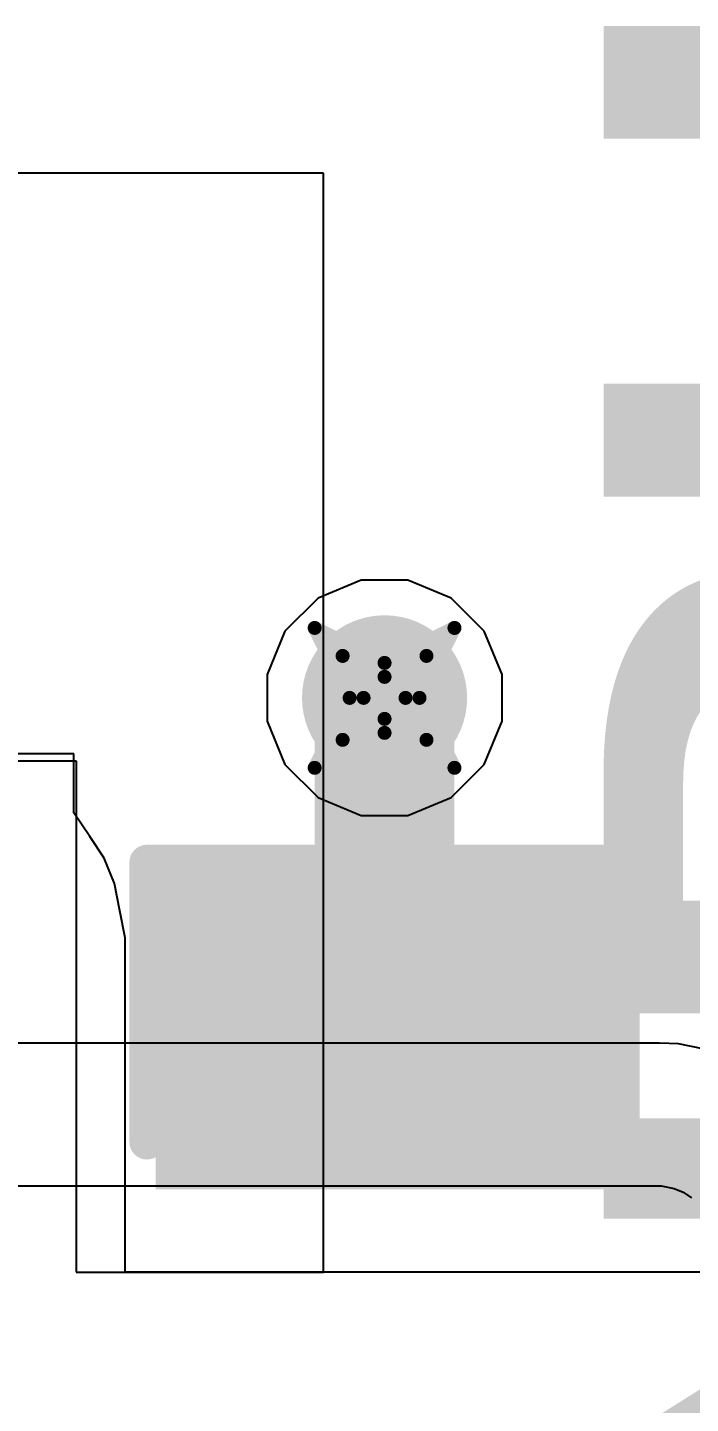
# Model space of a CAD drawing. Header units: inches. Extents: x -2 to 5376, y -4 to 5426.
# Drawn here: x 126.337 to 128.747, y 11.979 to 16.976 of the extents above; entities that cross this region are included whole.
import ezdxf

# ---------------------------------------------------------------- set-up
doc = ezdxf.new("R2010")
doc.units = ezdxf.units.IN
for name, color, linetype in [('Bottom Layer', 5, 'Continuous'), ('Drill Drawing', 1, 'Continuous'), ('Layer 1', 16, 'Continuous'), ('Layer 2', 76, 'Continuous'), ('Top Layer', 1, 'Continuous'), ('Top Overlay', 2, 'Continuous'), ('Top Paste', 8, 'Continuous'), ('Top Solder', 216, 'Continuous'), ('Via Holes', 16, 'Continuous')]:
    doc.layers.add(name, color=color, linetype=linetype)
doc.styles.add('Arial Black_Bold', font='', dxfattribs={"height": 0.2})
doc.styles.get('Arial Black_Bold').set_extended_font_data('Arial Black', bold=True)

# ---------------------------------------------------------------- blocks, each defined once
blk = doc.blocks.new('C___0805_283')
at = {"layer": 'Top Layer'}
for points in [[(-1.524, 0.762), (-0.508, 0.762), (-0.508, -0.762), (-1.524, -0.762)], [(0.508, 0.762), (1.524, 0.762), (1.524, -0.762), (0.508, -0.762)]]:
    blk.add_hatch(color=1, dxfattribs=at).paths.add_polyline_path(points)
at = {"layer": 'Top Paste'}
for points in [[(-1.524, 0.762), (-0.508, 0.762), (-0.508, -0.762), (-1.524, -0.762)], [(0.508, 0.762), (1.524, 0.762), (1.524, -0.762), (0.508, -0.762)]]:
    blk.add_hatch(color=8, dxfattribs=at).paths.add_polyline_path(points)
at = {"layer": 'Top Solder'}
for points in [[(-1.594, 0.832), (-0.438, 0.832), (-0.438, -0.832), (-1.594, -0.832)], [(0.438, 0.832), (1.594, 0.832), (1.594, -0.832), (0.438, -0.832)]]:
    blk.add_hatch(color=216, dxfattribs=at).paths.add_polyline_path(points)
at = {"layer": 'Top Overlay'}
for points in [[(-1.6256, -0.8636, 0.127, 0.127, 0), (-1.6256, 0.8636, 0.127, 0.127, 0)], [(-0.6096, 0.8636, 0.127, 0.127, 0), (-1.6256, 0.8636, 0.127, 0.127, 0)], [(1.6256, 0.8636, 0.127, 0.127, 0), (0.6096, 0.8636, 0.127, 0.127, 0)], [(1.6256, -0.8636, 0.127, 0.127, 0), (1.6256, 0.8636, 0.127, 0.127, 0)], [(-0.6096, -0.8636, 0.127, 0.127, 0), (-1.6256, -0.8636, 0.127, 0.127, 0)], [(1.6256, -0.8636, 0.127, 0.127, 0), (0.6096, -0.8636, 0.127, 0.127, 0)]]:
    blk.add_lwpolyline(points, format="xyseb", dxfattribs=at)
for points in [[(-1.6574, 0.8636, 0.0635, 0.0635, 1), (-1.5938, 0.8636, 0.0635, 0.0635, 1)], [(-1.6574, 0.8636, 0.0635, 0.0635, 1), (-1.5938, 0.8636, 0.0635, 0.0635, 1)], [(-0.6413, 0.8636, 0.0635, 0.0635, 1), (-0.5778, 0.8636, 0.0635, 0.0635, 1)], [(0.5778, 0.8636, 0.0635, 0.0635, 1), (0.6413, 0.8636, 0.0635, 0.0635, 1)], [(1.5938, 0.8636, 0.0635, 0.0635, 1), (1.6574, 0.8636, 0.0635, 0.0635, 1)], [(1.5938, 0.8636, 0.0635, 0.0635, 1), (1.6574, 0.8636, 0.0635, 0.0635, 1)], [(-1.6574, -0.8636, 0.0635, 0.0635, 1), (-1.5938, -0.8636, 0.0635, 0.0635, 1)], [(-1.6574, -0.8636, 0.0635, 0.0635, 1), (-1.5938, -0.8636, 0.0635, 0.0635, 1)], [(-0.6413, -0.8636, 0.0635, 0.0635, 1), (-0.5778, -0.8636, 0.0635, 0.0635, 1)], [(0.5778, -0.8636, 0.0635, 0.0635, 1), (0.6413, -0.8636, 0.0635, 0.0635, 1)], [(1.5938, -0.8636, 0.0635, 0.0635, 1), (1.6574, -0.8636, 0.0635, 0.0635, 1)], [(1.5938, -0.8636, 0.0635, 0.0635, 1), (1.6574, -0.8636, 0.0635, 0.0635, 1)]]:
    blk.add_lwpolyline(points, format="xyseb", close=True, dxfattribs=at)

msp = doc.modelspace()

# ---------------------------------------------------------------- hatches: boundary and pattern name
at = {"layer": 'Bottom Layer'}
h = msp.add_hatch(color=5, dxfattribs=at)
edge = h.paths.add_edge_path()
edge.add_arc((127.635, 14.5415), 0.3, 0, 360)
at = {"layer": 'Layer 1'}
h = msp.add_hatch(color=16, dxfattribs=at)
edge = h.paths.add_edge_path()
edge.add_arc((127.635, 14.5415), 0.3, 0, 360)
at = {"layer": 'Layer 2'}
h = msp.add_hatch(color=76, dxfattribs=at)
edge = h.paths.add_edge_path()
edge.add_arc((127.635, 14.5415), 0.3, 0, 360)
at = {"layer": 'Top Layer'}
h = msp.add_hatch(color=1, dxfattribs=at)
edge = h.paths.add_edge_path()
edge.add_arc((127.635, 14.5415), 0.3, 0, 360)
at = {"layer": 'Via Holes'}
h = msp.add_hatch(color=7, dxfattribs=at)
edge = h.paths.add_edge_path()
edge.add_arc((127.635, 14.5415), 0.15, 0, 360)

# ---------------------------------------------------------------- linework, layer by layer
at = {"layer": 'Bottom Layer'}
for p, q in [((127.5501, 14.9685), (127.3931, 14.9035)), ((127.7199, 14.9685), (127.5501, 14.9685)), ((127.8769, 14.9035), (127.7199, 14.9685)), ((127.3931, 14.9035), (127.273, 14.7834)), ((127.997, 14.7834), (127.8769, 14.9035)), ((127.273, 14.7834), (127.208, 14.6264)), ((128.062, 14.6264), (127.997, 14.7834)), ((127.208, 14.6264), (127.208, 14.4566)), ((128.062, 14.4566), (128.062, 14.6264)), ((127.208, 14.4566), (127.273, 14.2996)), ((127.997, 14.2996), (128.062, 14.4566)), ((127.273, 14.2996), (127.3931, 14.1795)), ((127.8769, 14.1795), (127.997, 14.2996)), ((127.3931, 14.1795), (127.5501, 14.1145)), ((127.7199, 14.1145), (127.8769, 14.1795)), ((127.5501, 14.1145), (127.7199, 14.1145)), ((128.6345, 13.288), (123.2516, 13.288)), ((128.7033, 13.2846), (128.6345, 13.288)), ((128.8384, 13.2577), (128.7033, 13.2846)), ((123.2516, 12.77), (128.6218, 12.77)), ((128.6218, 12.77), (128.6398, 12.7691)), ((128.6398, 12.7691), (128.6873, 12.7597)), ((128.6873, 12.7597), (128.7202, 12.7461)), ((128.7202, 12.7461), (128.7499, 12.7263))]:
    msp.add_line(p, q, dxfattribs=at)
at = {"layer": 'Drill Drawing'}
for points in [[(127.381, 14.7955, 0.0508, 0.0508, 0), (127.635, 14.6685, 0.0508, 0.0508, 0)], [(127.381, 14.7955, 0.0508, 0.0508, 0), (127.508, 14.5415, 0.0508, 0.0508, 0)], [(127.635, 14.6685, 0.0508, 0.0508, 0), (127.889, 14.7955, 0.0508, 0.0508, 0)], [(127.762, 14.5415, 0.0508, 0.0508, 0), (127.889, 14.7955, 0.0508, 0.0508, 0)], [(127.4826, 14.6939, 0.0508, 0.0508, 0), (127.635, 14.6177, 0.0508, 0.0508, 0)], [(127.4826, 14.6939, 0.0508, 0.0508, 0), (127.5588, 14.5415, 0.0508, 0.0508, 0)], [(127.635, 14.6177, 0.0508, 0.0508, 0), (127.7874, 14.6939, 0.0508, 0.0508, 0)], [(127.7112, 14.5415, 0.0508, 0.0508, 0), (127.7874, 14.6939, 0.0508, 0.0508, 0)], [(127.381, 14.2875, 0.0508, 0.0508, 0), (127.508, 14.5415, 0.0508, 0.0508, 0)], [(127.4826, 14.3891, 0.0508, 0.0508, 0), (127.5588, 14.5415, 0.0508, 0.0508, 0)], [(127.7112, 14.5415, 0.0508, 0.0508, 0), (127.7874, 14.3891, 0.0508, 0.0508, 0)], [(127.762, 14.5415, 0.0508, 0.0508, 0), (127.889, 14.2875, 0.0508, 0.0508, 0)], [(127.4826, 14.3891, 0.0508, 0.0508, 0), (127.635, 14.4653, 0.0508, 0.0508, 0)], [(127.635, 14.4653, 0.0508, 0.0508, 0), (127.7874, 14.3891, 0.0508, 0.0508, 0)], [(127.381, 14.2875, 0.0508, 0.0508, 0), (127.635, 14.4145, 0.0508, 0.0508, 0)], [(127.635, 14.4145, 0.0508, 0.0508, 0), (127.889, 14.2875, 0.0508, 0.0508, 0)]]:
    msp.add_lwpolyline(points, format="xyseb", dxfattribs=at)
for points in [[(127.3683, 14.7955, 0.0254, 0.0254, 1), (127.3937, 14.7955, 0.0254, 0.0254, 1)], [(127.3683, 14.7955, 0.0254, 0.0254, 1), (127.3937, 14.7955, 0.0254, 0.0254, 1)], [(127.8763, 14.7955, 0.0254, 0.0254, 1), (127.9017, 14.7955, 0.0254, 0.0254, 1)], [(127.8763, 14.7955, 0.0254, 0.0254, 1), (127.9017, 14.7955, 0.0254, 0.0254, 1)], [(127.4699, 14.6939, 0.0254, 0.0254, 1), (127.4953, 14.6939, 0.0254, 0.0254, 1)], [(127.4699, 14.6939, 0.0254, 0.0254, 1), (127.4953, 14.6939, 0.0254, 0.0254, 1)], [(127.6223, 14.6685, 0.0254, 0.0254, 1), (127.6477, 14.6685, 0.0254, 0.0254, 1)], [(127.6223, 14.6685, 0.0254, 0.0254, 1), (127.6477, 14.6685, 0.0254, 0.0254, 1)], [(127.7747, 14.6939, 0.0254, 0.0254, 1), (127.8001, 14.6939, 0.0254, 0.0254, 1)], [(127.7747, 14.6939, 0.0254, 0.0254, 1), (127.8001, 14.6939, 0.0254, 0.0254, 1)], [(127.6223, 14.6177, 0.0254, 0.0254, 1), (127.6477, 14.6177, 0.0254, 0.0254, 1)], [(127.6223, 14.6177, 0.0254, 0.0254, 1), (127.6477, 14.6177, 0.0254, 0.0254, 1)], [(127.4953, 14.5415, 0.0254, 0.0254, 1), (127.5207, 14.5415, 0.0254, 0.0254, 1)], [(127.4953, 14.5415, 0.0254, 0.0254, 1), (127.5207, 14.5415, 0.0254, 0.0254, 1)], [(127.5461, 14.5415, 0.0254, 0.0254, 1), (127.5715, 14.5415, 0.0254, 0.0254, 1)], [(127.5461, 14.5415, 0.0254, 0.0254, 1), (127.5715, 14.5415, 0.0254, 0.0254, 1)], [(127.6985, 14.5415, 0.0254, 0.0254, 1), (127.7239, 14.5415, 0.0254, 0.0254, 1)], [(127.6985, 14.5415, 0.0254, 0.0254, 1), (127.7239, 14.5415, 0.0254, 0.0254, 1)], [(127.7493, 14.5415, 0.0254, 0.0254, 1), (127.7747, 14.5415, 0.0254, 0.0254, 1)], [(127.7493, 14.5415, 0.0254, 0.0254, 1), (127.7747, 14.5415, 0.0254, 0.0254, 1)], [(127.6223, 14.4653, 0.0254, 0.0254, 1), (127.6477, 14.4653, 0.0254, 0.0254, 1)], [(127.6223, 14.4653, 0.0254, 0.0254, 1), (127.6477, 14.4653, 0.0254, 0.0254, 1)], [(127.4699, 14.3891, 0.0254, 0.0254, 1), (127.4953, 14.3891, 0.0254, 0.0254, 1)], [(127.4699, 14.3891, 0.0254, 0.0254, 1), (127.4953, 14.3891, 0.0254, 0.0254, 1)], [(127.6223, 14.4145, 0.0254, 0.0254, 1), (127.6477, 14.4145, 0.0254, 0.0254, 1)], [(127.6223, 14.4145, 0.0254, 0.0254, 1), (127.6477, 14.4145, 0.0254, 0.0254, 1)], [(127.7747, 14.3891, 0.0254, 0.0254, 1), (127.8001, 14.3891, 0.0254, 0.0254, 1)], [(127.7747, 14.3891, 0.0254, 0.0254, 1), (127.8001, 14.3891, 0.0254, 0.0254, 1)], [(127.3683, 14.2875, 0.0254, 0.0254, 1), (127.3937, 14.2875, 0.0254, 0.0254, 1)], [(127.3683, 14.2875, 0.0254, 0.0254, 1), (127.3937, 14.2875, 0.0254, 0.0254, 1)], [(127.8763, 14.2875, 0.0254, 0.0254, 1), (127.9017, 14.2875, 0.0254, 0.0254, 1)], [(127.8763, 14.2875, 0.0254, 0.0254, 1), (127.9017, 14.2875, 0.0254, 0.0254, 1)]]:
    msp.add_lwpolyline(points, format="xyseb", close=True, dxfattribs=at)
at = {"layer": 'Layer 2'}
for p, q in [((127.5501, 14.9685), (127.3931, 14.9035)), ((127.7199, 14.9685), (127.5501, 14.9685)), ((127.8769, 14.9035), (127.7199, 14.9685)), ((127.3931, 14.9035), (127.273, 14.7834)), ((127.997, 14.7834), (127.8769, 14.9035)), ((127.273, 14.7834), (127.208, 14.6264)), ((128.062, 14.6264), (127.997, 14.7834)), ((127.208, 14.6264), (127.208, 14.4566)), ((128.062, 14.4566), (128.062, 14.6264)), ((127.208, 14.4566), (127.273, 14.2996)), ((127.997, 14.2996), (128.062, 14.4566)), ((127.273, 14.2996), (127.3931, 14.1795)), ((127.8769, 14.1795), (127.997, 14.2996)), ((127.3931, 14.1795), (127.5501, 14.1145)), ((127.7199, 14.1145), (127.8769, 14.1795)), ((127.5501, 14.1145), (127.7199, 14.1145))]:
    msp.add_line(p, q, dxfattribs=at)
at = {"layer": 'Top Layer'}
for p, q in [((127.413, 16.4465), (122.435, 16.4465)), ((127.413, 12.456), (127.413, 16.4465)), ((124.175, 14.3129), (126.5138, 14.3129)), ((126.5059, 14.3383), (126.1979, 14.3383)), ((126.5059, 14.1241), (126.5059, 14.3383)), ((126.5138, 14.3129), (126.5138, 12.456)), ((126.5633, 14.0379), (126.5059, 14.1241)), ((126.6156, 13.9594), (126.5633, 14.0379)), ((126.6533, 13.868), (126.6156, 13.9594)), ((126.6156, 13.9594), (126.6156, 13.9594)), ((126.6156, 13.9594), (126.6156, 13.9594)), ((126.6731, 13.7677), (126.6533, 13.868)), ((126.6533, 13.868), (126.6533, 13.868)), ((126.6533, 13.868), (126.6533, 13.868)), ((126.6925, 13.6697), (126.6731, 13.7677)), ((126.6924, 13.621), (126.6925, 13.6697)), ((126.6925, 13.6697), (126.6925, 13.6697)), ((126.6925, 13.6697), (126.6925, 13.6697)), ((126.6925, 13.6209), (126.6924, 13.621)), ((126.6925, 12.456), (126.6925, 13.6209)), ((126.5138, 12.456), (127.413, 12.456)), ((137.1981, 12.456), (126.6925, 12.456))]:
    msp.add_line(p, q, dxfattribs=at)
msp.add_lwpolyline([(127.635, 13.335, 0.508, 0.508, 0), (127.635, 14.5415, 0.508, 0.508, 0)], format="xyseb", dxfattribs=at)
for points in [[(127.508, 14.5415, 0.254, 0.254, 1), (127.762, 14.5415, 0.254, 0.254, 1)], [(127.508, 13.335, 0.254, 0.254, 1), (127.762, 13.335, 0.254, 0.254, 1)]]:
    msp.add_lwpolyline(points, format="xyseb", close=True, dxfattribs=at)

# ---------------------------------------------------------------- block references
at = {"rotation": 270}
msp.add_blockref('C___0805_283', (127.635, 12.319), dxfattribs=at)

# ---------------------------------------------------------------- texts
at = {"layer": 'Top Overlay', "style": 'Arial Black_Bold'}
msp.add_text('INPUT', height=1.778, rotation=90, dxfattribs=at).set_placement((130.209, 10.3631))

doc.saveas('drawing.dxf')
